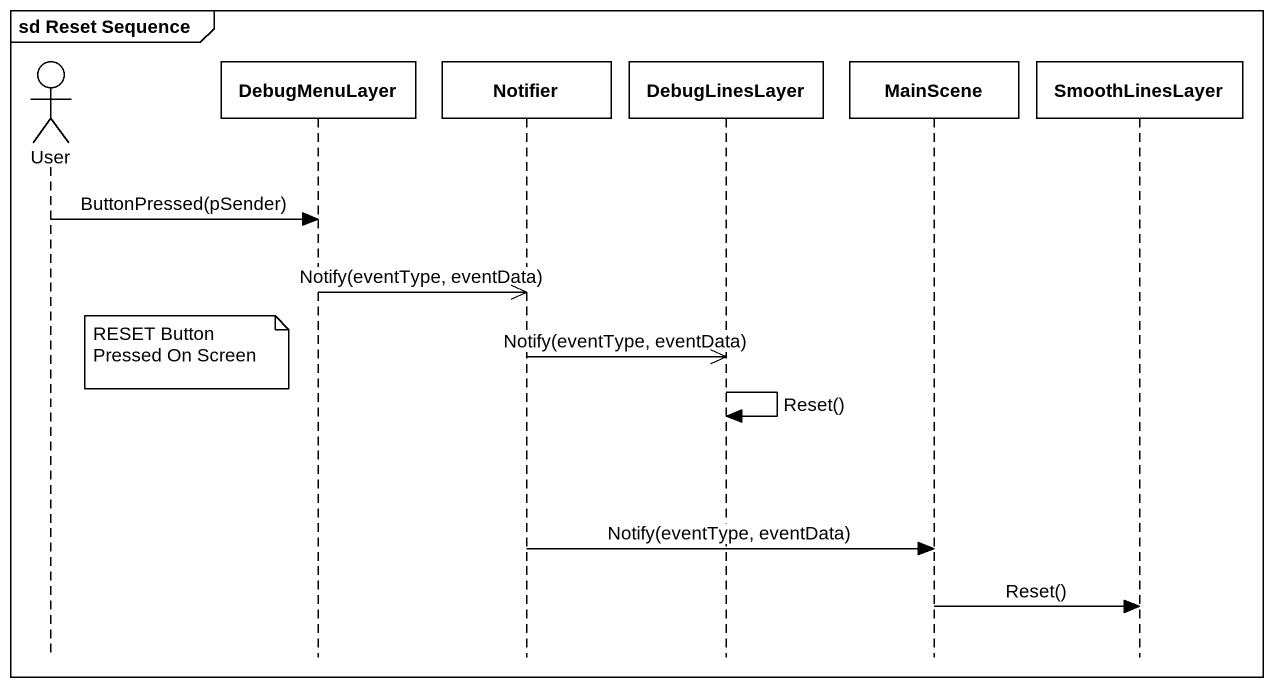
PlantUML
@startuml
mainframe sd Reset Sequence
hide footbox
actor User
participant DebugMenuLayer
participant Notifier
participant DebugLinesLayer
participant MainScene
participant SmoothLinesLayer

User -> DebugMenuLayer : ButtonPressed(pSender)
DebugMenuLayer ->> Notifier : Notify(eventType, eventData)
note left of DebugMenuLayer : RESET Button Pressed On Screen
Notifier ->> DebugLinesLayer : Notify(eventType, eventData)
DebugLinesLayer -> DebugLinesLayer : Reset()
Notifier -> MainScene : Notify(eventType, eventData)
MainScene -> SmoothLinesLayer : Reset()
@enduml
